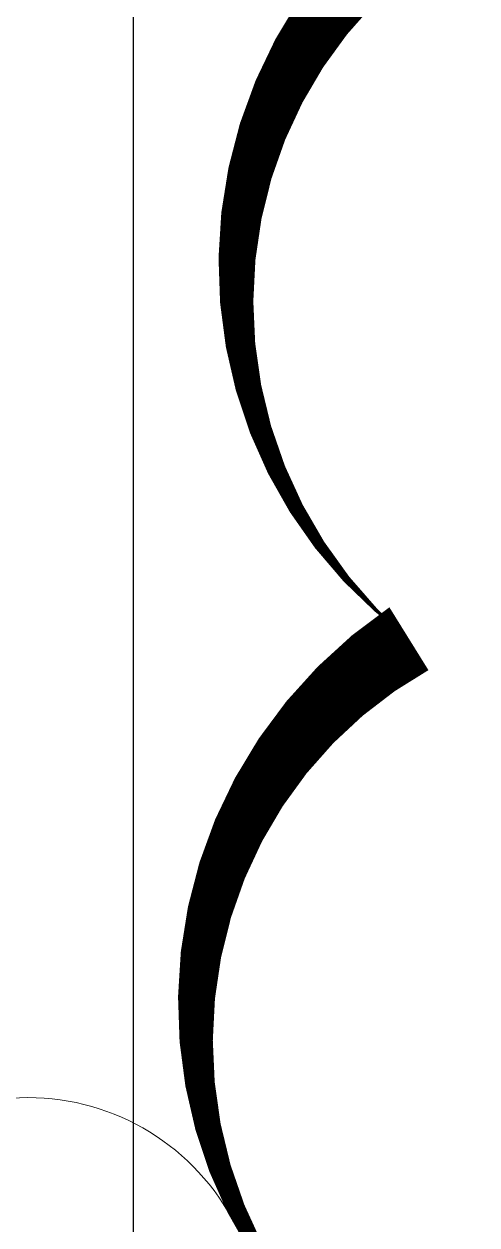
# Model space of a CAD drawing. Header units: metres. Extents: x 75097 to 220695, y -1557923 to -1361206.
# Drawn here: x 108078 to 109256, y -1447773 to -1444652 of the extents above; entities that cross this region are included whole.
import ezdxf

# ---------------------------------------------------------------- set-up
doc = ezdxf.new("R2010")
doc.units = ezdxf.units.M
doc.layers.get('0').update_dxf_attribs({"lineweight": 0})
doc.layers.add('A-100 - Copy$0$axes', color=8, linetype='Continuous')
doc.layers.add('A-100 - Copy$0$Walls', color=8, linetype='Continuous', lineweight=0)
doc.layers.add('REV 01', color=7, linetype='Continuous', lineweight=0, true_color=0xe41b4d)

# ---------------------------------------------------------------- blocks, each defined once
blk = doc.blocks.new('A-100 - Copy')
at = {"layer": 'A-100 - Copy$0$axes'}
blk.add_line((108363.3, -1477297.4, 0), (108363.3, -1366691.8, 0), dxfattribs=at)
at = {"layer": 'A-100 - Copy$0$Walls'}
blk.add_arc((108088.3, -1448047.7, -2.4), 606, 26.9879, 153.0121, dxfattribs=at)

msp = doc.modelspace()

# ---------------------------------------------------------------- block references
msp.add_blockref('A-100 - Copy', (0, 0))

# ---------------------------------------------------------------- next in the draw order: linework, layer by layer
at = {"layer": 'REV 01', "color": 3, "elevation": -2.4}
msp.add_lwpolyline([(109329.6, -1441683.3, 0, 192.3, -0.520567), (111248.8, -1441562.7, 0, 192.3, -0.520567), (113168.1, -1441442.1, 0, 192.3, -0.520567), (115087.3, -1441321.4, 0, 192.3, -0.520567), (115156.8, -1443084.5, 0, 192.3, -0.520567), (115071, -1445005.6, 0, 192.3, -0.520567), (114985.3, -1446926.7, 0, 192.3, -0.520567), (114437.2, -1448371.9, 0, 192.3, -0.520567), (112514.4, -1448402.3, 0, 192.3, -0.520567), (110591.6, -1448432.7, 0, 192.3, -0.520567), (108974, -1448169.5, 0, 192.3, -0.520567), (109079.3, -1446249.4, 0, 192.3, -0.520567), (109184.6, -1444329.3, 0, 192.3, -0.520567)], format="xyseb", close=True, dxfattribs=at)

doc.saveas('drawing.dxf')
